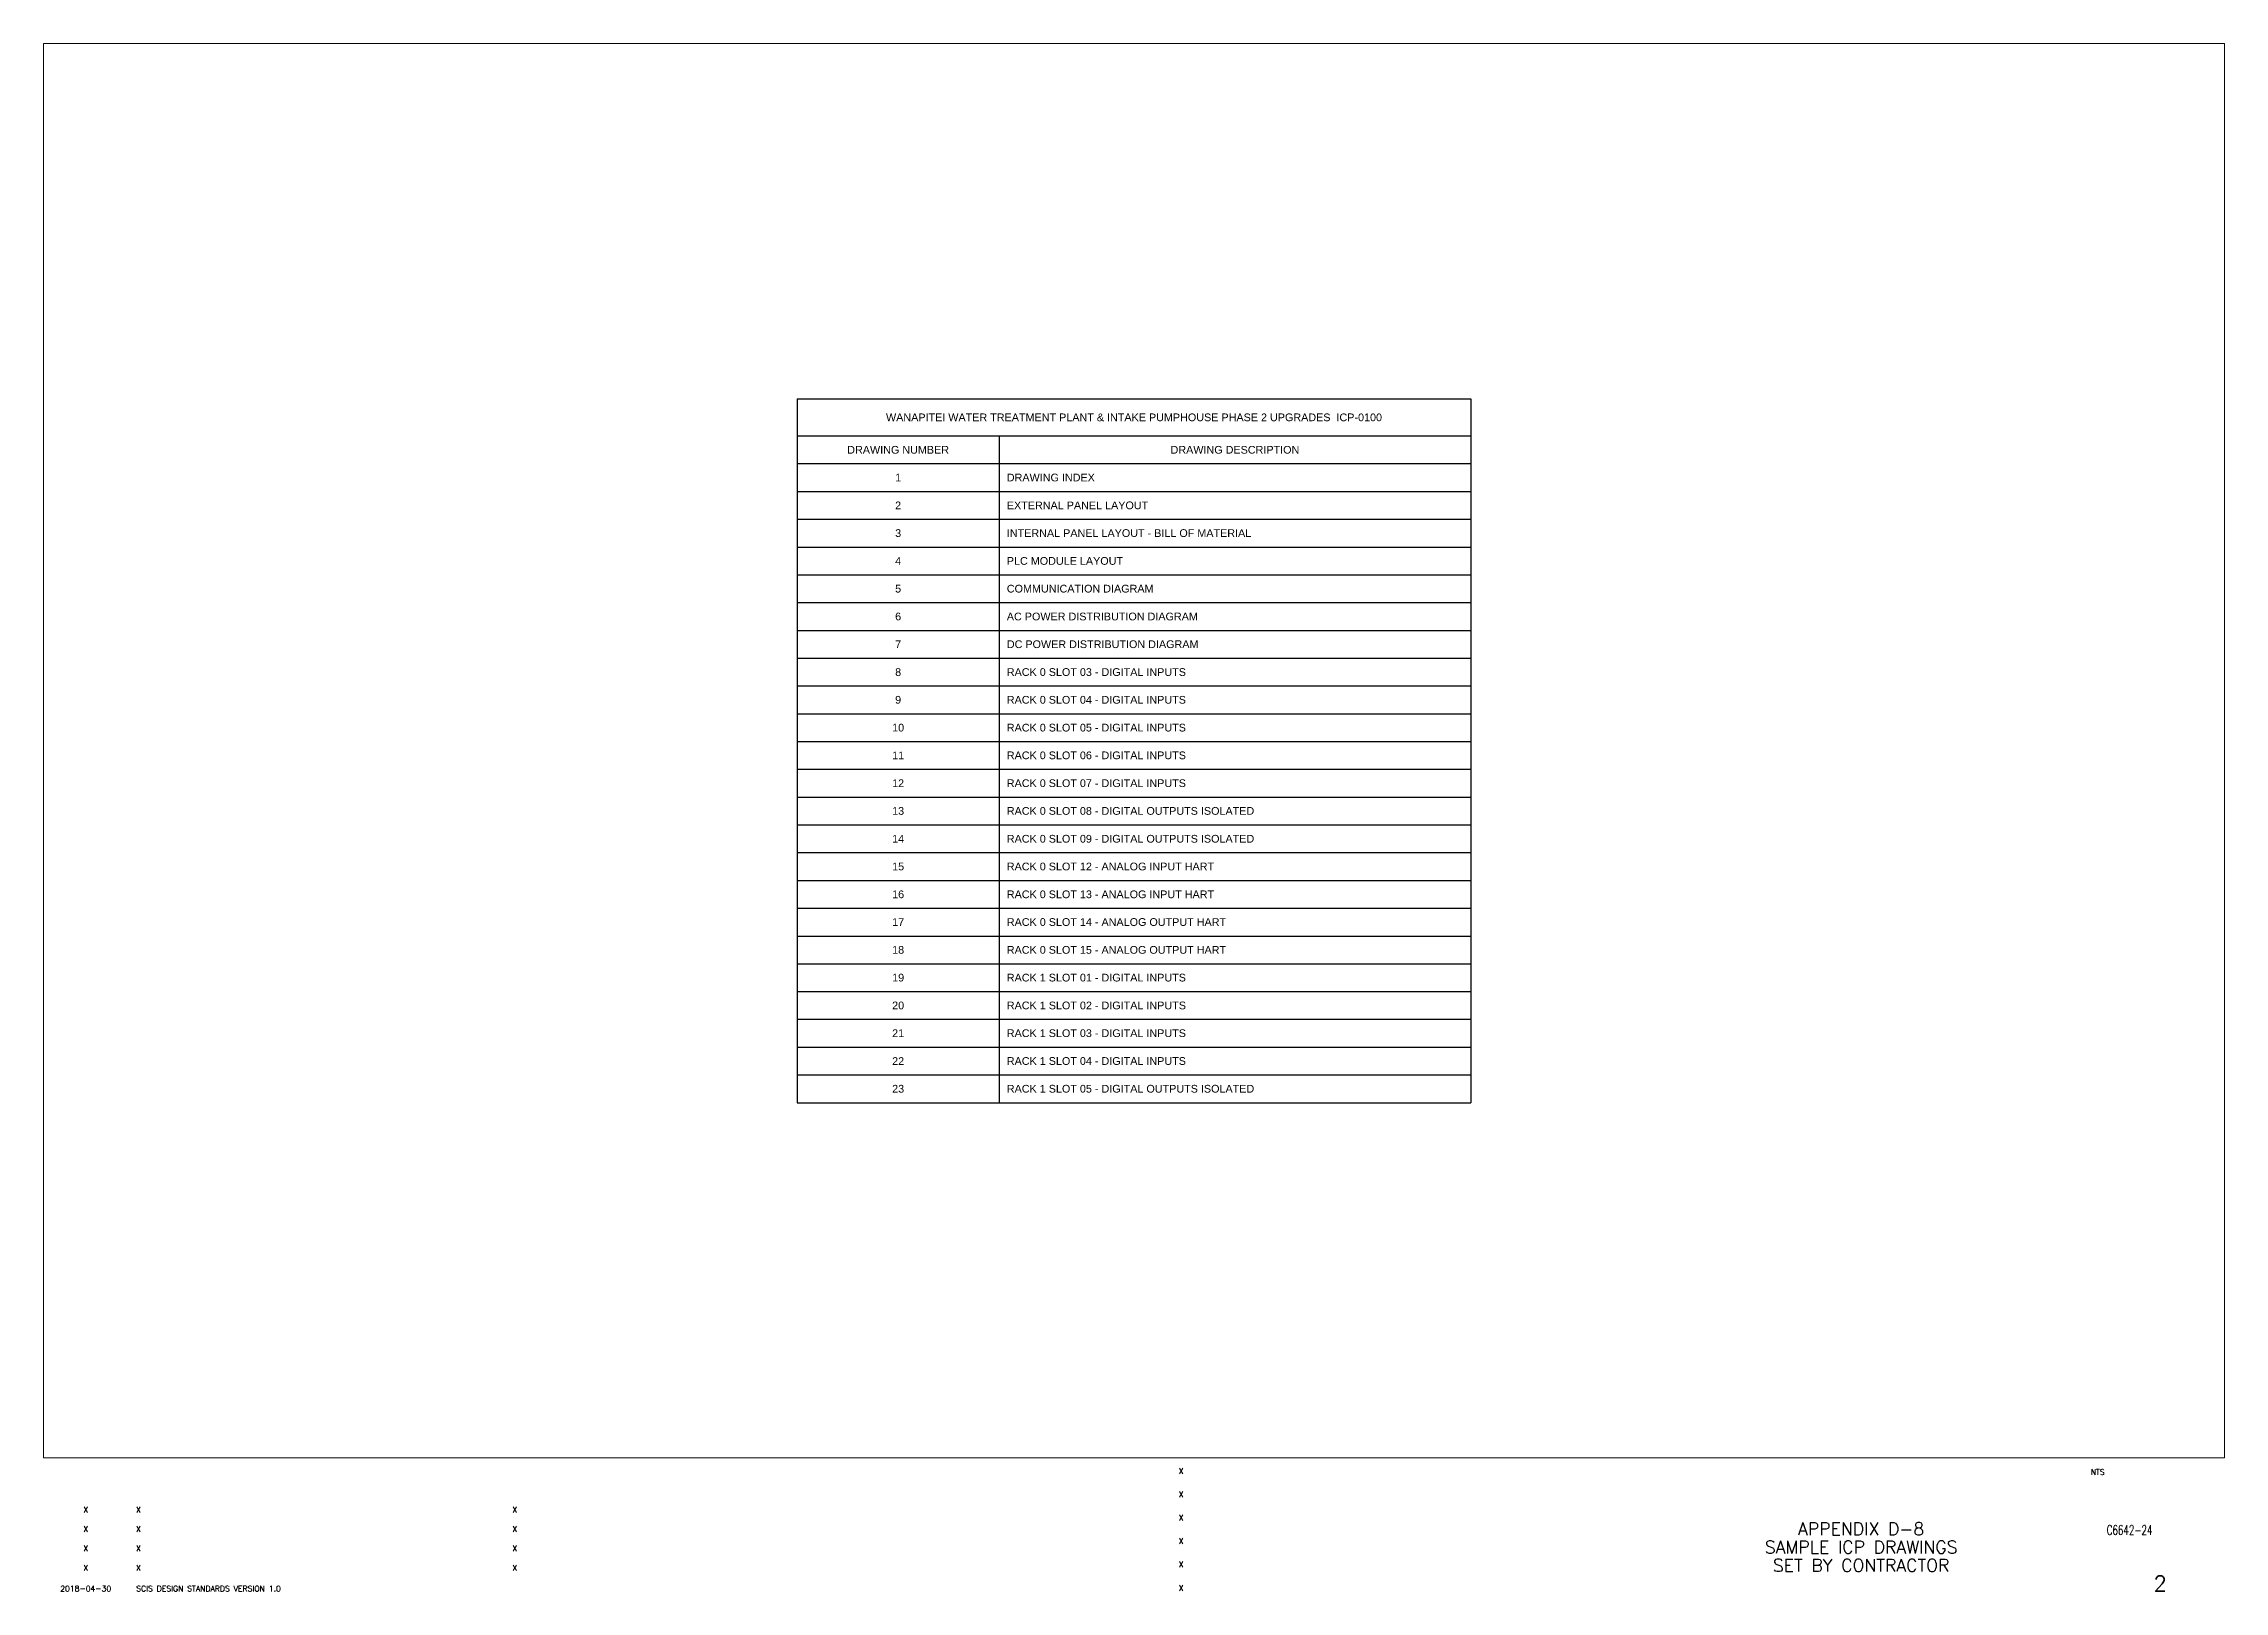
# Paper-space layout '02- Sample ICP Drawing Index' of a CAD drawing. Extents: x 44 to 821, y 22 to 574.
# The model-space entities are those that its viewports show. They can reach past a viewport. Long polylines and large blocks are cut down to what shows.
import ezdxf
from ezdxf.enums import TextEntityAlignment as Align

# ---------------------------------------------------------------- set-up
doc = ezdxf.new("R2010")
doc.units = 0
doc.layers.add('BOR-A1', color=7, linetype='Continuous')
doc.layers.add('G-ANNO-VPRT', color=7, linetype='Continuous', plot=False)
doc.layers.add('N-ANNO-TEXT', color=2, linetype='Continuous', lineweight=25)
doc.styles.add('_CGS_2-5_NOTES', font='arial.ttf', dxfattribs={"height": 2.5})
doc.styles.add('STD2-0', font='simplex.shx', dxfattribs={"height": 2})
doc.styles.add('STD3-5', font='simplex.shx', dxfattribs={"height": 3.5})
doc.styles.add('STD4-5', font='simplex.shx', dxfattribs={"height": 4.5})
doc.styles.add('STD5-5', font='SIMPLEX')

# ---------------------------------------------------------------- blocks, each defined once
blk = doc.blocks.new('CGS A1 TITLE ATT')
at = {"layer": 'BOR-A1', "color": 1}
for tag, p, height, style in [('DATE', (448.47, 64.4), 2, 'STD2-0'), ('DRAWN', (448.47, 56.08), 2, 'STD2-0'), ('DESIGNER', (448.47, 47.76), 2, 'STD2-0'), ('CHECKED', (448.47, 39.44), 2, 'STD2-0'), ('FILE', (783.85, 42.55), 3.5, 'STD3-5'), ('ENGINEER', (448.47, 31.12), 2, 'STD2-0'), ('AD909', (787.49, 32), 5.5, 'STD5-5'), ('APPROVED', (448.47, 22.72), 2, 'STD2-0')]:
    blk.add_attdef(tag, p, '', height=height, dxfattribs=dict(at, style=style))
at = {"layer": 'BOR-A1', "color": 1, "style": 'STD2-0', "flags": 4}
blk.add_attdef('SCALE', (773.37, 64), '', height=2, dxfattribs=at)
at = {"layer": 'BOR-A1', "color": 1, "style": 'STD4-5'}
for tag, p in [('TITLE-1', (691.59, 44.75)), ('TITLE-2', (691.59, 38.25)), ('TITLE-3', (691.59, 31.75)), ('TITLE-4', (691.59, 25.25))]:
    blk.add_attdef(tag, text='', height=4.5, dxfattribs=at).set_placement(p, align=Align.MIDDLE_CENTER)
at = {"layer": 'BOR-A1', "color": 1, "style": 'STD5-5'}
blk.add_attdef('999', text='', height=5.5, dxfattribs=at).set_placement((800.49, 22.5), align=Align.RIGHT)
blk = doc.blocks.new('CGS A1 REV ATT')
at = {"layer": 'BOR-A1', "color": 1, "style": 'STD2-0'}
for tag, p in [('R5-DATE', (58.99, 50.62)), ('R5-BY', (211.87, 50.62)), ('R4-DATE', (58.99, 43.7)), ('R4-BY', (211.87, 43.7)), ('R3-DATE', (58.99, 36.78)), ('R2-DATE', (58.99, 29.86)), ('R3-BY', (211.87, 36.78)), ('R2-BY', (211.87, 29.86)), ('R1-DATE', (58.99, 22.46)), ('R1-BY', (211.87, 22.46))]:
    blk.add_attdef(tag, text='', height=2, dxfattribs=at).set_placement(p, align=Align.CENTER)
for tag, p in [('R5-DESC', (76.99, 50.62)), ('R4-DESC', (76.99, 43.7)), ('R3-DESC', (76.99, 36.78)), ('R2-DESC', (76.99, 29.86)), ('R1-DESC', (76.99, 22.46))]:
    blk.add_attdef(tag, p, '', height=2, dxfattribs=at)
blk = doc.blocks.new('*T4')
at = {"linetype": 'ByBlock', "lineweight": -2, "transparency": 16777216}
for p, q in [((0, 0), (60, 0)), ((0, 0), (0, -62.7)), ((60, 0), (60, -55.27)), ((0, -3.3), (60, -3.3)), ((17.98, -3.3), (17.98, -62.7)), ((0, -5.77), (60, -5.77)), ((0, -8.25), (60, -8.25)), ((0, -10.72), (60, -10.72)), ((0, -13.2), (60, -13.2)), ((17.98, -15.67), (60, -15.67)), ((0, -18.15), (60, -18.15)), ((0, -20.62), (60, -20.62)), ((0, -23.1), (60, -23.1)), ((0, -25.57), (60, -25.57)), ((0, -28.05), (60, -28.05)), ((0, -30.52), (60, -30.52)), ((17.98, -33), (60, -33)), ((0, -35.47), (60, -35.47)), ((0, -42.9), (60, -42.9)), ((0, -45.37), (60, -45.37)), ((17.98, -47.85), (60, -47.85)), ((0, -50.32), (60, -50.32)), ((0, -52.8), (60, -52.8)), ((0, -55.27), (60, -55.27)), ((0, -57.75), (17.98, -57.75)), ((0, -60.22), (17.98, -60.22)), ((0, -62.7), (17.98, -62.7))]:
    blk.add_line(p, q, dxfattribs=at)
at = {"color": 0, "linetype": 'ByBlock', "lineweight": -2, "transparency": 16777216}
for p, q in [((0, -15.67), (17.98, -15.67)), ((0, -33), (17.98, -33)), ((0, -37.95), (60, -37.95)), ((0, -40.42), (60, -40.42)), ((0, -47.85), (17.98, -47.85)), ((60, -55.27), (60, -62.7)), ((17.98, -57.75), (60, -57.75)), ((17.98, -60.22), (60, -60.22)), ((17.98, -62.7), (60, -62.7))]:
    blk.add_line(p, q, dxfattribs=at)
at = {"layer": 'N-ANNO-TEXT', "color": 0, "transparency": 16777216, "style": '_CGS_2-5_NOTES'}
for s, insert, char_height, width, attachment_point in [('WANAPITEI WATER TREATMENT PLANT & INTAKE PUMPHOUSE PHASE 2 UPGRADES  ICP-0100', (30, -1.65), 0.6875, 59.175, 5), ('DRAWING NUMBER', (8.99, -4.54), 0.6875, 17.1587, 5), ('DRAWING DESCRIPTION', (38.99, -4.54), 0.6875, 41.1913, 5), ('1', (8.99, -7.01), 0.688, 17.1587, 5), ('DRAWING INDEX', (18.67, -7.01), 0.6875, 41.1913, 4), ('2', (8.99, -9.49), 0.688, 17.1587, 5), ('EXTERNAL PANEL LAYOUT', (18.67, -9.49), 0.6875, 41.1913, 4), ('3', (8.99, -11.96), 0.688, 17.1587, 5), ('INTERNAL PANEL LAYOUT - BILL OF MATERIAL', (18.67, -11.96), 0.6875, 41.1913, 4), ('4', (8.99, -14.44), 0.688, 17.1587, 5), ('PLC MODULE LAYOUT', (18.67, -14.44), 0.6875, 41.1913, 4), ('5', (8.99, -16.91), 0.688, 17.1587, 5), ('COMMUNICATION DIAGRAM', (18.67, -16.91), 0.6875, 41.1913, 4), ('6', (8.99, -19.39), 0.688, 17.1587, 5), ('AC POWER DISTRIBUTION DIAGRAM', (18.67, -19.39), 0.6875, 41.1913, 4), ('7', (8.99, -21.86), 0.688, 17.1587, 5), ('DC POWER DISTRIBUTION DIAGRAM', (18.67, -21.86), 0.6875, 41.1913, 4), ('8', (8.99, -24.34), 0.688, 17.1587, 5), ('RACK 0 SLOT 03 - DIGITAL INPUTS', (18.67, -24.34), 0.6875, 41.1913, 4), ('9', (8.99, -26.81), 0.688, 17.1587, 5), ('RACK 0 SLOT 04 - DIGITAL INPUTS', (18.67, -26.81), 0.6875, 41.1913, 4), ('10', (8.99, -29.29), 0.688, 17.1587, 5), ('RACK 0 SLOT 05 - DIGITAL INPUTS', (18.67, -29.29), 0.6875, 41.1913, 4), ('11', (8.99, -31.76), 0.688, 17.1587, 5), ('RACK 0 SLOT 06 - DIGITAL INPUTS', (18.67, -31.76), 0.6875, 41.1913, 4), ('12', (8.99, -34.24), 0.688, 17.1587, 5), ('RACK 0 SLOT 07 - DIGITAL INPUTS', (18.67, -34.24), 0.6875, 41.1913, 4), ('13', (8.99, -36.71), 0.688, 17.1587, 5), ('RACK 0 SLOT 08 - DIGITAL OUTPUTS ISOLATED', (18.67, -36.71), 0.6875, 41.1913, 4), ('14', (8.99, -39.19), 0.688, 17.1587, 5), ('RACK 0 SLOT 09 - DIGITAL OUTPUTS ISOLATED', (18.67, -39.19), 0.6875, 41.1913, 4), ('15', (8.99, -41.66), 0.688, 17.1587, 5), ('RACK 0 SLOT 12 - ANALOG INPUT HART', (18.67, -41.66), 0.6875, 41.1913, 4), ('16', (8.99, -44.14), 0.688, 17.1587, 5), ('RACK 0 SLOT 13 - ANALOG INPUT HART', (18.67, -44.14), 0.6875, 41.1913, 4), ('17', (8.99, -46.61), 0.688, 17.1587, 5), ('RACK 0 SLOT 14 - ANALOG OUTPUT HART', (18.67, -46.61), 0.6875, 41.1913, 4), ('18', (8.99, -49.09), 0.688, 17.1587, 5), ('RACK 0 SLOT 15 - ANALOG OUTPUT HART', (18.67, -49.09), 0.6875, 41.1913, 4), ('19', (8.99, -51.56), 0.688, 17.1587, 5), ('RACK 1 SLOT 01 - DIGITAL INPUTS', (18.67, -51.56), 0.6875, 40.6413, 4), ('20', (8.99, -54.04), 0.688, 17.1587, 5), ('RACK 1 SLOT 02 - DIGITAL INPUTS', (18.67, -54.04), 0.6875, 40.6413, 4), ('21', (8.99, -56.51), 0.688, 17.1587, 5), ('RACK 1 SLOT 03 - DIGITAL INPUTS', (18.67, -56.51), 0.6875, 40.6413, 4), ('22', (8.99, -58.99), 0.688, 17.1587, 5), ('RACK 1 SLOT 04 - DIGITAL INPUTS', (18.67, -58.99), 0.6875, 40.6413, 4), ('23', (8.99, -61.46), 0.688, 17.1587, 5), ('RACK 1 SLOT 05 - DIGITAL OUTPUTS ISOLATED', (18.67, -61.46), 0.6875, 40.6413, 4)]:
    blk.add_mtext(s, dxfattribs=dict(at, insert=insert, char_height=char_height, width=width, attachment_point=attachment_point))

msp = doc.modelspace()

# ---------------------------------------------------------------- block references
msp.add_blockref('*T4', (73.86, 98.73))

psp = doc.layouts.new('02- Sample ICP Drawing Index')

# ---------------------------------------------------------------- block references
ref = psp.add_blockref('CGS A1 TITLE ATT', (0, 0))
ref.add_attrib('TITLE-1', 'APPENDIX D-8', dxfattribs={"layer": 'BOR-A1', "color": 1, "height": 4.5, "style": 'STD4-5'}).set_placement((691.59, 44.75), align=Align.MIDDLE_CENTER)
ref.add_attrib('TITLE-2', 'SAMPLE ICP DRAWINGS', dxfattribs={"layer": 'BOR-A1', "color": 1, "height": 4.5, "style": 'STD4-5'}).set_placement((691.59, 38.25), align=Align.MIDDLE_CENTER)
ref.add_attrib('TITLE-3', 'SET BY CONTRACTOR', dxfattribs={"layer": 'BOR-A1', "color": 1, "height": 4.5, "style": 'STD4-5'}).set_placement((691.59, 31.75), align=Align.MIDDLE_CENTER)
ref.add_attrib('FILE', 'C6642-24', (779.08, 42.56), dxfattribs={"layer": 'BOR-A1', "color": 1, "height": 3.5, "style": 'STD3-5', "width": 0.65})
ref.add_attrib('SCALE', 'NTS', (773.37, 64), dxfattribs={"layer": 'BOR-A1', "color": 1, "height": 2, "style": 'STD2-0'})
ref.add_attrib('DATE', 'X', (448.47, 64.4), dxfattribs={"layer": 'BOR-A1', "color": 1, "height": 2, "style": 'STD2-0'})
ref.add_attrib('DRAWN', 'X', (448.47, 56.08), dxfattribs={"layer": 'BOR-A1', "color": 1, "height": 2, "style": 'STD2-0'})
ref.add_attrib('DESIGNER', 'X', (448.47, 47.76), dxfattribs={"layer": 'BOR-A1', "color": 1, "height": 2, "style": 'STD2-0'})
ref.add_attrib('CHECKED', 'X', (448.47, 39.44), dxfattribs={"layer": 'BOR-A1', "color": 1, "height": 2, "style": 'STD2-0'})
ref.add_attrib('ENGINEER', 'X', (448.47, 31.12), dxfattribs={"layer": 'BOR-A1', "color": 1, "height": 2, "style": 'STD2-0'})
ref.add_attrib('APPROVED', 'X', (448.47, 22.72), dxfattribs={"layer": 'BOR-A1', "color": 1, "height": 2, "style": 'STD2-0'})
ref.add_attrib('999', '2', dxfattribs={"layer": 'BOR-A1', "color": 1, "height": 5.5, "style": 'STD5-5'}).set_placement((800.49, 22.5), align=Align.RIGHT)
psp.add_blockref('CGS A1 REV ATT', (0, 0)).add_auto_attribs({'R1-DATE': '2018-04-30', 'R1-DESC': 'SCIS DESIGN STANDARDS VERSION 1.0', 'R2-DATE': 'X', 'R2-DESC': 'X', 'R2-BY': 'X', 'R3-DATE': 'X', 'R3-DESC': 'X', 'R3-BY': 'X', 'R4-DATE': 'X', 'R4-DESC': 'X', 'R4-BY': 'X', 'R5-DATE': 'X', 'R5-DESC': 'X', 'R5-BY': 'X'})

# ---------------------------------------------------------------- viewports
at = {"layer": 'G-ANNO-VPRT'}
psp.add_viewport(center=(432.5, 322), size=(777.01, 504), view_center_point=(103.86, 67.38), view_height=126, dxfattribs=at)

doc.saveas('drawing.dxf')
